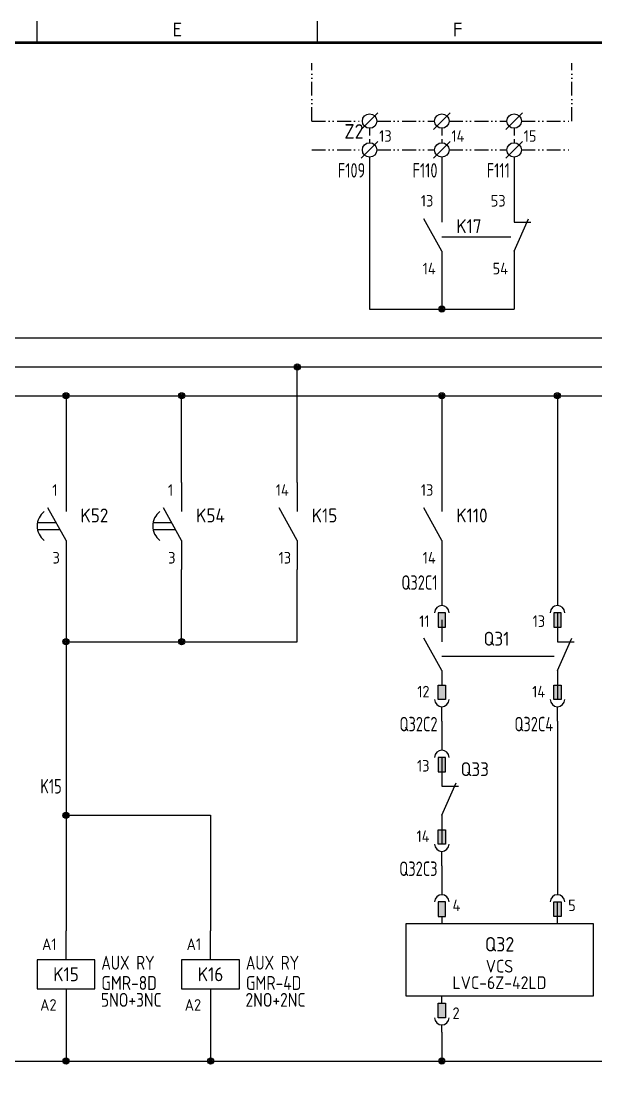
# Model space of a CAD drawing. Header units: millimetres. Extents: x 0 to 556, y 1 to 306.
# Drawn here: x 207.3 to 306.6, y 103.8 to 287.2 of the extents above; entities that cross this region are included whole.
import ezdxf
from ezdxf.enums import TextEntityAlignment as Align

# ---------------------------------------------------------------- set-up
doc = ezdxf.new("R2010")
doc.units = ezdxf.units.MM
doc.linetypes.add('ACAD_ISO12W100', pattern=[21, 12, -3, 0, -3, 0, -3])
doc.linetypes.add('HIDDEN', pattern=[0.375, 0.25, -0.125])
for name, color, linetype in [('LINK', 7, 'Continuous'), ('MISC', 7, 'Continuous'), ('Sheet Line', 3, 'Continuous'), ('Sheet Text', 2, 'Continuous'), ('SYMS', 7, 'Continuous'), ('TAGS', 7, 'Continuous'), ('TERMS', 7, 'Continuous'), ('WIRE_YELLOW', 2, 'Continuous'), ('WIREFIXED', 7, 'Continuous')]:
    doc.layers.add(name, color=color, linetype=linetype)
doc.layers.add('Sheet Out Line', color=2, linetype='Continuous', lineweight=50)
doc.styles.add('WD', font='ISOCP2.shx')
doc.styles.add('WD_IEC', font='ISOCP2.shx', dxfattribs={"width": 1.1, "height": 2.4, "bigfont": 'whgtxt.shx'})

# ---------------------------------------------------------------- blocks, each defined once
blk = doc.blocks.new('LSSA3')
at = {"layer": 'Sheet Line'}
for p, q in [((210, 283.5), (210, 287.25)), ((258.5, 283.5), (258.5, 287.25))]:
    blk.add_line(p, q, dxfattribs=at)
at = {"layer": 'Sheet Out Line'}
blk.add_lwpolyline([(16, 6.5), (404, 6.5), (404, 283.5), (16, 283.5)], close=True, dxfattribs=at)
at = {"style": 'WD_IEC', "width": 1.1}
for tag, height, p in [('DESC4', 2.4, (57.5, 39.5)), ('CUSTOMERS31', 3.8, (219, 38)), ('TITLE1', 3.6, (333, 37.5)), ('CUSTOMERS21', 3.8, (219, 35.25)), ('DESC3', 2.4, (57.5, 33.5)), ('CUSTOMERS32', 3.8, (219, 32.5)), ('TITLE2', 3.6, (333, 32.5)), ('CUSTOMERS22', 3.8, (219, 29.75)), ('RN', 3.5, (398, 28.75)), ('DESC2', 2.4, (57.5, 27.5)), ('CUSTOMERS33', 3.8, (219, 27)), ('TITLE3', 3.6, (333, 27.5)), ('DESC1', 2.4, (57.5, 21.5)), ('WORKNO', 3.5, (365.5, 18.5)), ('FILE', 2.4, (314, 18.5)), ('DESC0', 2.4, (57.5, 15.5)), ('SHN', 2.4, (395, 12)), ('TSH', 2.4, (401, 9))]:
    blk.add_attdef(tag, text='', height=height, dxfattribs=at).set_placement(p, align=Align.MIDDLE_CENTER)
at = {"style": 'WD_IEC'}
for tag, p in [('DATE4', (96.5, 39.5)), ('DRWN4', (111.5, 39.5)), ('DSGN4', (126.5, 39.5)), ('CHKD4', (141.5, 39.5)), ('APPD4', (156.5, 39.5)), ('DATE3', (96.5, 33.5)), ('DRWN3', (111.5, 33.5)), ('DSGN3', (126.5, 33.5)), ('CHKD3', (141.5, 33.5)), ('APPD3', (156.5, 33.5)), ('DATE2', (96.5, 27.5)), ('DRWN2', (111.5, 27.5)), ('DSGN2', (126.5, 27.5)), ('CHKD2', (141.5, 27.5)), ('APPD2', (156.5, 27.5)), ('DATE1', (96.5, 21.5)), ('DRWN1', (111.5, 21.5)), ('DSGN1', (126.5, 21.5)), ('CHKD1', (141.5, 21.5)), ('APPD1', (156.5, 21.5)), ('DATE0', (96.5, 15.5)), ('DRWN0', (111.5, 15.5)), ('DSGN0', (126.5, 15.5)), ('CHKD0', (141.5, 15.5)), ('APPD0', (156.5, 15.5))]:
    blk.add_attdef(tag, text='', height=2.4, dxfattribs=at).set_placement(p, align=Align.MIDDLE_CENTER)
at = {"style": 'WD_IEC', "width": 1.1}
for tag, p in [('DWG1ST', (345, 10.5)), ('DWGNO', (373.49, 10.5))]:
    blk.add_attdef(tag, text='', height=3.5, dxfattribs=at).set_placement(p, align=Align.MIDDLE_LEFT)
at = {"style": 'WD_IEC', "width": 1.1, "flags": 9}
blk.add_attdef('WD_TB', (0, 0), '', height=2.4, dxfattribs=at)
at = {"layer": 'Sheet Text', "style": 'WD_IEC', "width": 1.1}
for s, p in [('E', (234.25, 284.62)), ('F', (282.75, 284.62))]:
    blk.add_text(s, height=2.4, dxfattribs=at).set_placement(p, align=Align.CENTER)
blk = doc.blocks.new('VA21_VCSQ2')
for p, q in [((0, 0), (0, -1.25)), ((20, 0), (20, -1.25)), ((20, -6.25), (20, -2.5)), ((0, -5), (0, -6.25)), ((26.25, -6.25), (-6.25, -6.25)), ((-6.25, -6.25), (-6.25, -18.75)), ((0, -6.25), (0, -6.25)), ((26.25, -18.75), (26.25, -6.25)), ((-6.25, -10.01), (-6.25, -10.01)), ((-6.25, -18.75), (26.25, -18.75)), ((0, -18.75), (0, -18.75)), ((0, -20), (0, -18.75)), ((0, -25), (0, -23.75))]:
    blk.add_line(p, q)
for points in [[(0.62, -2.5), (-0.62, -2.5), (-0.62, -5), (0.62, -5)], [(19.38, -2.5), (20.62, -2.5), (20.62, -5), (19.38, -5)], [(0.62, -22.5), (-0.62, -22.5), (-0.62, -20), (0.62, -20)]]:
    blk.add_lwpolyline(points, close=True)
for centre, start, end in [((0, -2.5), 0, 180), ((20, -2.5), 0, 180), ((0, -22.5), 180, 0)]:
    blk.add_arc(centre, 1.25, start, end)
for points in [[(0.62, -5), (0.62, -2.5), (-0.62, -5), (-0.62, -2.5)], [(19.38, -5), (19.38, -2.5), (20.62, -5), (20.62, -2.5)], [(0.62, -20), (0.62, -22.5), (-0.62, -20), (-0.62, -22.5)]]:
    blk.add_solid(points)
at = {"flags": 1}
for tag, p, height, style in [('X2TERM01', (0, 0), 0.08, 'WD'), ('X2TERM03', (20, 0), 0.08, 'WD'), ('CAT', (26.86, -9.24), 1, 'WD_IEC'), ('FAMILY', (26.85, -10.78), 1, 'WD_IEC'), ('CATDESC', (26.85, -12.28), 1, 'WD_IEC'), ('MFG', (26.9, -13.57), 1, 'WD_IEC'), ('ASSYCODE', (26.79, -14.93), 1, 'WD_IEC'), ('RATING10', (26.79, -16.3), 1, 'WD_IEC'), ('RATING1', (26.79, -17.67), 1, 'WD_IEC'), ('RATING2', (26.79, -19.04), 1, 'WD_IEC'), ('X8TERM02', (0, -25), 0.08, 'WD')]:
    blk.add_attdef(tag, p, '', height=height, dxfattribs=dict(at, style=style))
at = {"linetype": 'Continuous', "style": 'WD'}
for tag, p in [('TERM01', (1.85, -3.08)), ('TERM03', (21.85, -3.08)), ('TERM02', (1.85, -21.72))]:
    blk.add_attdef(tag, text='', height=2, dxfattribs=at).set_placement(p, align=Align.MIDDLE_LEFT)
at = {"style": 'WD_IEC', "flags": 1}
for tag, p in [('LOC', (26.95, -7.35)), ('INST', (26.98, -6.05))]:
    blk.add_attdef(tag, text='', height=1, dxfattribs=at).set_placement(p, align=Align.MIDDLE_LEFT)
at = {"style": 'WD_IEC'}
for tag, height, p in [('TAG1', 2.5, (9.99, -9.81)), ('RATING12', 2.2, (9.97, -13.6)), ('RATING11', 2.2, (9.97, -16.45))]:
    blk.add_attdef(tag, text='', height=height, dxfattribs=at).set_placement(p, align=Align.MIDDLE_CENTER)
at = {"lineweight": 9, "style": 'WD_IEC'}
for tag, p in [('NO', (-4.31, -38.19)), ('NC', (-4.31, -41.69))]:
    blk.add_attdef(tag, text='', height=2.5, dxfattribs=at).set_placement(p, align=Align.TOP_RIGHT)
for tag, p in [('XREFNO', (-2.81, -38.19)), ('XREFNC', (-2.81, -41.69))]:
    blk.add_attdef(tag, text='', height=2.5, dxfattribs=at).set_placement(p, align=Align.TOP_LEFT)
blk = doc.blocks.new('WDDOT')
for radius in [0.529, 0.33, 0.164]:
    blk.add_circle((0, 0), radius)
blk = doc.blocks.new('VJ11_AUXRY_Q1')
for p, q in [((0, 2.5), (0, 7.5)), ((0, -2.5), (0, -7.5))]:
    blk.add_line(p, q)
blk.add_lwpolyline([(-5, 2.5), (-5, -2.5), (5, -2.5), (5, 2.5)], close=True)
at = {"style": 'WD_IEC', "flags": 1}
for tag, p, height in [('X2TERM01', (0, 7.5), 0.32), ('X4LINK', (-5, 0), 0.32), ('X1LINK', (5, 0), 0.32), ('INST', (2.17, -4.46), 1), ('LOC', (2.14, -5.76), 1), ('X8TERM02', (0, -7.5), 0.32), ('FAMILY', (2.27, -7.15), 1), ('CAT', (2.31, -9.98), 1), ('MFG', (2.34, -8.68), 1), ('ASSYCODE', (2.25, -11.11), 1), ('WDTAGALT', (2.25, -12.35), 1), ('PEER_PINLIST', (2.25, -13.65), 1)]:
    blk.add_attdef(tag, p, '', height=height, dxfattribs=at)
at = {"style": 'WD_IEC'}
for tag, p in [('TERM01', (-1.63, 4.2)), ('TERM02', (-1.63, -6.29))]:
    blk.add_attdef(tag, text='', height=2, dxfattribs=at).set_placement(p, align=Align.RIGHT)
for tag, p, width in [('RATING12', (6.11, 0.8), 0.85), ('RATING11', (6.11, -2.7), 0.9), ('RATING1', (6.04, -5.62), 0.9)]:
    blk.add_attdef(tag, p, '', height=2.4, dxfattribs=dict(at, width=width))
blk.add_attdef('TAG1', text='', height=2.4, dxfattribs=at).set_placement((0, 0), align=Align.MIDDLE_CENTER)
at = {"lineweight": 9, "style": 'WD_IEC'}
for tag, p in [('NO', (-5.5, -16.5)), ('NC', (-5.5, -20))]:
    blk.add_attdef(tag, text='', height=2.5, dxfattribs=at).set_placement(p, align=Align.TOP_RIGHT)
for tag, p in [('XREFNO', (-4, -16.5)), ('XREFNC', (-4, -20))]:
    blk.add_attdef(tag, text='', height=2.5, dxfattribs=at).set_placement(p, align=Align.TOP_LEFT)
blk = doc.blocks.new('VJ321_TIMER1')
for p, q in [((0, 7.5), (0, 2.5)), ((0, -2.5), (-3.12, 3.12)), ((-4.94, 0.62), (-1.74, 0.62)), ((-4.94, -0.62), (-1.04, -0.62)), ((0, -2.5), (0, -7.5))]:
    blk.add_line(p, q)
blk.add_arc((-1.88, 0), 3.12, 126.8699, 233.1301)
at = {"style": 'WD_IEC', "flags": 1}
for tag, p in [('X2TERM01', (0, 7.5)), ('X4LINK', (-5.75, 0)), ('X1LINK', (-0.5, 0)), ('X8TERM02', (0, -7.5))]:
    blk.add_attdef(tag, p, '', height=0.32, dxfattribs=at)
at = {"linetype": 'Continuous', "style": 'WD_IEC'}
for tag, p in [('TERM01', (-1.47, 5.21)), ('TERM02', (-1.06, -6.5))]:
    blk.add_attdef(tag, text='', height=2, dxfattribs=at).set_placement(p, align=Align.RIGHT)
at = {"style": 'WD', "flags": 1}
for tag, p in [('INST', (-7.16, 1.33)), ('LOC', (-7.26, -0.03)), ('FAMILY', (-7.22, -2.55)), ('XREF', (-7.24, -1.29)), ('CONTACT', (-7.29, -3.89))]:
    blk.add_attdef(tag, text='', height=1, dxfattribs=at).set_placement(p, align=Align.RIGHT)
at = {"style": 'WD_IEC'}
for tag, p in [('TAG2', (2.5, 0.62)), ('TEXT1', (2.5, -2.89)), ('TEXT2', (2.5, -6.09))]:
    blk.add_attdef(tag, p, '', height=2.4, dxfattribs=at)
blk = doc.blocks.new('VB421_AUXCONTACT1')
for p, q in [((0, 7.5), (0, 2.5)), ((0, -2.5), (-3.12, 3.12)), ((0, -2.5), (0, -7.5))]:
    blk.add_line(p, q)
at = {"style": 'WD_IEC', "flags": 1}
for tag, p, height in [('X2TERM01', (0, 7.5), 0.34), ('X4LINK', (-2.75, 0), 0.32), ('X1LINK', (0, 0), 0.34), ('X8TERM02', (0, -7.5), 0.34)]:
    blk.add_attdef(tag, p, '', height=height, dxfattribs=at)
at = {"linetype": 'Continuous', "style": 'WD_IEC'}
for tag, p in [('TERM01', (-1.47, 5.21)), ('TERM02', (-1.06, -6.5))]:
    blk.add_attdef(tag, text='', height=2, dxfattribs=at).set_placement(p, align=Align.RIGHT)
at = {"style": 'WD_IEC'}
for tag, p in [('TAG2', (2.5, 0.62)), ('TEXT1', (2.5, -2.89)), ('TEXT2', (2.5, -6.09))]:
    blk.add_attdef(tag, p, '', height=2.4, dxfattribs=at)
for tag, p in [('INST', (-2.43, -9.12)), ('LOC', (-2.58, -10.73))]:
    blk.add_attdef(tag, text='', height=1, dxfattribs=at).set_placement(p, align=Align.RIGHT)
at = {"style": 'WD_IEC', "flags": 1}
for tag, p in [('FAMILY', (-2.53, -13.64)), ('XREF', (-2.58, -12.19)), ('CONTACT', (-2.6, -15.24))]:
    blk.add_attdef(tag, text='', height=1, dxfattribs=at).set_placement(p, align=Align.RIGHT)
blk = doc.blocks.new('WD_WNV')
at = {"linetype": 'Continuous', "style": 'WD_IEC', "width": 0.8}
blk.add_attdef('WIRENO', text='', height=2.5, rotation=90, dxfattribs=at).set_placement((-0.75, 0), align=Align.CENTER)
at = {"style": 'WD_IEC', "flags": 1}
for tag, p in [('W08USER', (-1, 0.375)), ('W04USER', (-1, 0.875)), ('W05USER', (-1, 0.75)), ('W09USER', (-1, 0.25)), ('W03USER', (-1, 1)), ('W06USER', (-1, 0.625)), ('W07USER', (-1, 0.5)), ('W02USER', (-1, 1.125)), ('W01USER', (-1, 1.25)), ('W10USER', (-1, 0.125))]:
    blk.add_attdef(tag, text='', height=0.08, dxfattribs=at).set_placement(p, align=Align.CENTER)
blk = doc.blocks.new('HT0_TB1')
blk.add_circle((0, 0), 1.25)
at = {"layer": 'SYMS'}
blk.add_line((-1.44, -1.44), (1.44, 1.44), dxfattribs=at)
at = {"flags": 1}
for tag, p, height, style in [('X4LINK', (-1.25, 0), 0.01, 'WD'), ('X4TERM01', (-1.25, 0), 0.25, 'WD_IEC'), ('X2TERM01', (0, 1.25), 0.25, 'WD_IEC'), ('X1LINK', (1.25, 0), 0.01, 'WD'), ('X1TERM01', (1.25, 0), 0.25, 'WD_IEC'), ('X8TERM01', (0, -1.25), 0.25, 'WD_IEC')]:
    blk.add_attdef(tag, p, '', height=height, dxfattribs=dict(at, style=style))
blk = doc.blocks.new('HT0W_TB1')
blk.add_circle((0, 0), 1.25)
at = {"layer": 'SYMS'}
blk.add_line((-1.44, -1.44), (1.44, 1.44), dxfattribs=at)
at = {"style": 'WD_IEC', "flags": 1}
for tag, p in [('INST', (-1.04, 7.87)), ('LOC', (-1.04, 4.87))]:
    blk.add_attdef(tag, text='', height=2.5, dxfattribs=at).set_placement(p, align=Align.BOTTOM_RIGHT)
at = {"style": 'WD_IEC'}
blk.add_attdef('TAGSTRIP', text='', height=2.5, dxfattribs=at).set_placement((-1.04, 1.87), align=Align.BOTTOM_RIGHT)
blk.add_attdef('TERM01', text='', height=2, dxfattribs=at).set_placement((1.66, 0.81), align=Align.BOTTOM_LEFT)
at = {"flags": 1}
for tag, p, height, style in [('X4LINK', (-1.25, 0), 0.01, 'WD'), ('X4TERM01', (-1.25, 0), 0.25, 'WD_IEC'), ('STRIPSEQ', (-0.02, -0.02), 0.025, 'WD_IEC'), ('X2TERM01', (0, 1.25), 0.25, 'WD_IEC'), ('X1LINK', (1.25, 0), 0.01, 'WD'), ('X1TERM01', (1.25, 0), 0.25, 'WD_IEC'), ('LINKTERM', (-0.02, -0.06), 0.025, 'WD_IEC'), ('X8TERM01', (0, -1.25), 0.25, 'WD_IEC')]:
    blk.add_attdef(tag, p, '', height=height, dxfattribs=dict(at, style=style))
at = {"style": 'WD_IEC', "flags": 1}
for tag, height, p in [('CAT', 1, (-1.95, -2.37)), ('MFG', 1, (-2.09, -3.63)), ('ASSYCODE', 1, (-2.04, -4.92)), ('DESC1', 2, (-1.78, -7.62)), ('DESC2', 2, (-1.78, -10.06)), ('DESC3', 2, (-1.78, -12.55))]:
    blk.add_attdef(tag, text='', height=height, dxfattribs=at).set_placement(p, align=Align.RIGHT)
blk = doc.blocks.new('VB422_AUXCONTACT1')
for p, q in [((0, 7.5), (0, 2.5)), ((0, -2.5), (2.5, 3.12)), ((0, 2.5), (2.87, 2.5)), ((0, -2.5), (0, -7.5))]:
    blk.add_line(p, q)
at = {"style": 'WD_IEC', "flags": 1}
for tag, p, height in [('X2TERM01', (0, 7.5), 0.34), ('X4LINK', (-0.55, 0), 0.32), ('X1LINK', (1.92, 0), 0.32), ('X8TERM02', (0, -7.5), 0.34)]:
    blk.add_attdef(tag, p, '', height=height, dxfattribs=at)
at = {"linetype": 'Continuous', "style": 'WD_IEC'}
for tag, p in [('TERM01', (-1.47, 5.21)), ('TERM02', (-1.06, -6.5))]:
    blk.add_attdef(tag, text='', height=2, dxfattribs=at).set_placement(p, align=Align.RIGHT)
at = {"style": 'WD_IEC'}
for tag, p in [('TAG2', (4.38, 0.62)), ('TEXT1', (4.38, -2.89)), ('TEXT2', (4.38, -6.09))]:
    blk.add_attdef(tag, p, '', height=2.4, dxfattribs=at)
for tag, p in [('INST', (-2.43, -9.12)), ('LOC', (-2.58, -10.73))]:
    blk.add_attdef(tag, text='', height=1, dxfattribs=at).set_placement(p, align=Align.RIGHT)
at = {"style": 'WD_IEC', "flags": 1}
for tag, p in [('FAMILY', (-2.53, -13.64)), ('XREF', (-2.58, -12.19)), ('CONTACT', (-2.6, -15.24))]:
    blk.add_attdef(tag, text='', height=1, dxfattribs=at).set_placement(p, align=Align.RIGHT)
blk = doc.blocks.new('VA121_AUXCONTACT')
for p, q in [((0, 11.25), (0, 8.75)), ((0, 6.25), (0, 2.5)), ((0, -2.5), (-3.12, 3.12)), ((0, -2.5), (0, -5)), ((0, -11.25), (0, -8.75))]:
    blk.add_line(p, q)
for points in [[(0.62, 7.5), (-0.62, 7.5), (-0.62, 5), (0.62, 5)], [(0.62, -7.5), (-0.62, -7.5), (-0.62, -5), (0.62, -5)]]:
    blk.add_lwpolyline(points, close=True)
for centre, start, end in [((0, 7.5), 0, 180), ((0, -7.5), 180, 0)]:
    blk.add_arc(centre, 1.25, start, end)
for points in [[(0.62, 5), (0.62, 7.5), (-0.62, 5), (-0.62, 7.5)], [(0.62, -5), (0.62, -7.5), (-0.62, -5), (-0.62, -7.5)]]:
    blk.add_solid(points)
at = {"flags": 1}
for tag, p, height, style in [('X2TERM01', (0, 11.25), 0.08, 'WD'), ('X4LINK', (-2.42, 0), 0.32, 'WD_IEC'), ('X1LINK', (0, 0), 0.32, 'WD_IEC'), ('X8TERM02', (0, -11.25), 0.08, 'WD')]:
    blk.add_attdef(tag, p, '', height=height, dxfattribs=dict(at, style=style))
at = {"style": 'WD_IEC'}
for tag, p in [('TERM01', (-2.13, 5.04)), ('TERM02', (-2.13, -7.13))]:
    blk.add_attdef(tag, text='', height=2, dxfattribs=at).set_placement(p, align=Align.RIGHT)
for tag, p in [('TAG2', (2.69, 5.46)), ('TEXT1', (2.69, 1.42)), ('TEXT2', (2.69, -1.5))]:
    blk.add_attdef(tag, text='', height=2.4, dxfattribs=at).set_placement(p, align=Align.MIDDLE_LEFT)
at = {"style": 'WD_IEC', "flags": 1}
blk.add_attdef('XREF', text='', height=1.8, dxfattribs=at).set_placement((2.69, -3.96), align=Align.MIDDLE_LEFT)
for tag, p in [('INST', (-2.37, -9.97)), ('LOC', (-2.4, -11.27)), ('FAMILY', (-2.27, -12.66)), ('CONTACT', (-2.27, -14))]:
    blk.add_attdef(tag, text='', height=1, dxfattribs=at).set_placement(p, align=Align.RIGHT)
blk = doc.blocks.new('VA122_AUXCONTACT')
for p, q in [((0, 11.25), (0, 8.75)), ((0, 7.5), (0, 2.5)), ((0, -2.5), (2.5, 3.12)), ((0, 2.5), (2.87, 2.5)), ((0, -2.5), (0, -7.5)), ((0, -11.25), (0, -8.75))]:
    blk.add_line(p, q)
for points in [[(0.62, 7.5), (-0.62, 7.5), (-0.62, 5), (0.62, 5)], [(0.62, -7.5), (-0.62, -7.5), (-0.62, -5), (0.62, -5)]]:
    blk.add_lwpolyline(points, close=True)
for centre, start, end in [((0, 7.5), 0, 180), ((0, -7.5), 180, 0)]:
    blk.add_arc(centre, 1.25, start, end)
for points in [[(0.62, 5), (0.62, 7.5), (-0.62, 5), (-0.62, 7.5)], [(0.62, -5), (0.62, -7.5), (-0.62, -5), (-0.62, -7.5)]]:
    blk.add_solid(points)
at = {"flags": 1}
for tag, p, height, style in [('X2TERM01', (0, 11.25), 0.08, 'WD'), ('X4LINK', (-0.55, 0), 0.32, 'WD_IEC'), ('X1LINK', (1.92, 0), 0.32, 'WD_IEC'), ('X8TERM02', (0, -11.25), 0.08, 'WD')]:
    blk.add_attdef(tag, p, '', height=height, dxfattribs=dict(at, style=style))
at = {"style": 'WD_IEC'}
for tag, p in [('TERM01', (-2.13, 5.04)), ('TERM02', (-2.13, -7.13))]:
    blk.add_attdef(tag, text='', height=2, dxfattribs=at).set_placement(p, align=Align.RIGHT)
for tag, p in [('TAG2', (3.23, 5.46)), ('TEXT1', (3.23, 1.42)), ('TEXT2', (3.23, -1.5))]:
    blk.add_attdef(tag, text='', height=2.4, dxfattribs=at).set_placement(p, align=Align.MIDDLE_LEFT)
at = {"style": 'WD_IEC', "flags": 1}
blk.add_attdef('XREF', text='', height=1.8, dxfattribs=at).set_placement((3.23, -3.96), align=Align.MIDDLE_LEFT)
for tag, p in [('INST', (-2.37, -9.97)), ('LOC', (-2.4, -11.27)), ('FAMILY', (-2.27, -12.66)), ('CONTACT', (-2.27, -14))]:
    blk.add_attdef(tag, text='', height=1, dxfattribs=at).set_placement(p, align=Align.RIGHT)

msp = doc.modelspace()

# ---------------------------------------------------------------- linework, layer by layer
at = {"linetype": 'ACAD_ISO12W100', "ltscale": 0.2}
for p, q in [((257.5, 270), (257.5, 280)), ((302.5, 270), (302.5, 280)), ((257.5, 270), (266.25, 270)), ((268.75, 270), (278.75, 270)), ((281.25, 270), (291.25, 270)), ((293.75, 270), (302.5, 270)), ((257.5, 265), (266.25, 265)), ((268.75, 265), (278.75, 265)), ((281.25, 265), (291.25, 265)), ((293.75, 265), (302.5, 265))]:
    msp.add_line(p, q, dxfattribs=at)
at = {"linetype": 'HIDDEN', "ltscale": 5}
for p, q in [((267.5, 268.75), (267.5, 266.25)), ((280, 268.75), (280, 266.25)), ((292.5, 268.75), (292.5, 266.25))]:
    msp.add_line(p, q, dxfattribs=at)
at = {"layer": 'LINK'}
for points in [[(280, 250), (291.95, 250)], [(280, 177.5), (299.45, 177.5)]]:
    msp.add_lwpolyline(points, dxfattribs=at)
at = {"layer": 'WIRE_YELLOW', "linetype": 'Continuous'}
for p, q in [((267.5, 263.75), (267.5, 237.5)), ((280, 263.75), (280, 257.5)), ((292.5, 263.75), (292.5, 257.5)), ((280, 242.5), (280, 237.5)), ((292.5, 242.5), (292.5, 237.5)), ((267.5, 237.5), (292.5, 237.5)), ((150, 232.5), (395, 232.5)), ((105, 227.5), (392.5, 227.5)), ((255, 207.5), (255, 227.5)), ((27.5, 222.5), (395, 222.5)), ((215, 222.5), (215, 207.5)), ((235, 207.5), (235, 222.5)), ((280, 222.5), (280, 207.5)), ((300, 222.5), (300, 188.75)), ((215, 192.5), (215, 130)), ((235, 180), (235, 192.5)), ((255, 180), (255, 192.5)), ((280, 192.5), (280, 188.75)), ((215, 180), (255, 180)), ((280, 166.25), (280, 163.75)), ((300, 166.25), (300, 137.5)), ((215, 150), (240, 150)), ((240, 150), (240, 130)), ((280, 141.25), (280, 137.5)), ((215, 115), (215, 107.5)), ((240, 115), (240, 107.5)), ((280, 112.5), (280, 107.5)), ((27.5, 107.5), (395, 107.5))]:
    msp.add_line(p, q, dxfattribs=at)

# ---------------------------------------------------------------- block references
at = {"linetype": 'Continuous'}
msp.add_blockref('LSSA3', (0, 0), dxfattribs=at)
at = {"layer": 'SYMS', "color": 2, "linetype": 'Continuous'}
for p in [(267.5, 270), (280, 270), (292.5, 270)]:
    msp.add_blockref('HT0_TB1', p, dxfattribs=at)
at = {"layer": 'SYMS', "linetype": 'Continuous'}
ref = msp.add_blockref('HT0W_TB1', (267.5, 265), dxfattribs=at)
ref.add_attrib('TAGSTRIP', 'Z2', dxfattribs={"layer": 'TAGS', "height": 2.5, "style": 'WD_IEC'}).set_placement((266.46, 266.21), align=Align.BOTTOM_RIGHT)
ref.add_attrib('TERM01', '13', dxfattribs={"layer": 'TERMS', "height": 2, "style": 'WD_IEC'}).set_placement((269.16, 265.81), align=Align.BOTTOM_LEFT)
ref = msp.add_blockref('HT0W_TB1', (280, 265), dxfattribs=at)
ref.add_attrib('TERM01', '14', dxfattribs={"layer": 'TERMS', "height": 2, "style": 'WD_IEC'}).set_placement((281.66, 265.81), align=Align.BOTTOM_LEFT)
ref = msp.add_blockref('HT0W_TB1', (292.5, 265), dxfattribs=at)
ref.add_attrib('TERM01', '15', dxfattribs={"layer": 'TERMS', "height": 2, "style": 'WD_IEC'}).set_placement((294.16, 265.81), align=Align.BOTTOM_LEFT)
ref = msp.add_blockref('VB421_AUXCONTACT1', (280, 250), dxfattribs=at)
ref.add_attrib('TERM02', '14', dxfattribs={"layer": 'TERMS', "linetype": 'Continuous', "height": 2, "style": 'WD_IEC'}).set_placement((278.94, 243.5), align=Align.RIGHT)
ref.add_attrib('TERM01', '13', dxfattribs={"layer": 'TERMS', "linetype": 'Continuous', "height": 2, "style": 'WD_IEC'}).set_placement((278.53, 255.21), align=Align.RIGHT)
ref.add_attrib('TAG2', 'K17', (282.5, 250.62), dxfattribs={"layer": 'TAGS', "height": 2.4, "style": 'WD_IEC'})
ref = msp.add_blockref('VB422_AUXCONTACT1', (292.5, 250), dxfattribs=at)
ref.add_attrib('TERM02', '54', dxfattribs={"layer": 'TERMS', "linetype": 'Continuous', "height": 2, "style": 'WD_IEC'}).set_placement((291.44, 243.5), align=Align.RIGHT)
ref.add_attrib('TERM01', '53', dxfattribs={"layer": 'TERMS', "linetype": 'Continuous', "height": 2, "style": 'WD_IEC'}).set_placement((291.03, 255.21), align=Align.RIGHT)
for p in [(280, 237.5), (255, 227.5), (215, 222.5), (235, 222.5), (280, 222.5), (300, 222.5), (215, 180), (235, 180), (215, 150), (215, 107.5), (240, 107.5), (280, 107.5)]:
    msp.add_blockref('WDDOT', p, dxfattribs=at)
ref = msp.add_blockref('VJ321_TIMER1', (215, 200), dxfattribs=at)
ref.add_attrib('TERM02', '3', dxfattribs={"layer": 'TERMS', "linetype": 'Continuous', "height": 2, "style": 'WD_IEC'}).set_placement((213.94, 193.5), align=Align.RIGHT)
ref.add_attrib('TERM01', '1', dxfattribs={"layer": 'TERMS', "linetype": 'Continuous', "height": 2, "style": 'WD_IEC'}).set_placement((213.53, 205.21), align=Align.RIGHT)
ref.add_attrib('TAG2', 'K52', (217.5, 200.62), dxfattribs={"layer": 'TAGS', "height": 2.4, "style": 'WD_IEC'})
ref = msp.add_blockref('VJ321_TIMER1', (235, 200), dxfattribs=at)
ref.add_attrib('TERM02', '3', dxfattribs={"layer": 'TERMS', "linetype": 'Continuous', "height": 2, "style": 'WD_IEC'}).set_placement((233.94, 193.5), align=Align.RIGHT)
ref.add_attrib('TERM01', '1', dxfattribs={"layer": 'TERMS', "linetype": 'Continuous', "height": 2, "style": 'WD_IEC'}).set_placement((233.53, 205.21), align=Align.RIGHT)
ref.add_attrib('TAG2', 'K54', (237.5, 200.62), dxfattribs={"layer": 'TAGS', "height": 2.4, "style": 'WD_IEC'})
ref = msp.add_blockref('VB421_AUXCONTACT1', (255, 200), dxfattribs=at)
ref.add_attrib('TERM02', '13', dxfattribs={"layer": 'TERMS', "linetype": 'Continuous', "height": 2, "style": 'WD_IEC'}).set_placement((253.94, 193.5), align=Align.RIGHT)
ref.add_attrib('TERM01', '14', dxfattribs={"layer": 'TERMS', "linetype": 'Continuous', "height": 2, "style": 'WD_IEC'}).set_placement((253.53, 205.21), align=Align.RIGHT)
ref.add_attrib('TAG2', 'K15', (257.5, 200.62), dxfattribs={"layer": 'TAGS', "height": 2.4, "style": 'WD_IEC'})
ref = msp.add_blockref('VB421_AUXCONTACT1', (280, 200), dxfattribs=at)
ref.add_attrib('TERM02', '14', dxfattribs={"layer": 'TERMS', "linetype": 'Continuous', "height": 2, "style": 'WD_IEC'}).set_placement((278.94, 193.5), align=Align.RIGHT)
ref.add_attrib('TERM01', '13', dxfattribs={"layer": 'TERMS', "linetype": 'Continuous', "height": 2, "style": 'WD_IEC'}).set_placement((278.53, 205.21), align=Align.RIGHT)
ref.add_attrib('TAG2', 'K110', (282.5, 200.62), dxfattribs={"layer": 'TAGS', "height": 2.4, "style": 'WD_IEC'})
ref = msp.add_blockref('VA121_AUXCONTACT', (280, 177.5), dxfattribs=at)
ref.add_attrib('TERM02', '12', dxfattribs={"layer": 'TERMS', "height": 2, "style": 'WD_IEC'}).set_placement((277.87, 170.37), align=Align.RIGHT)
ref.add_attrib('TERM01', '11', dxfattribs={"layer": 'TERMS', "height": 2, "style": 'WD_IEC'}).set_placement((277.87, 182.54), align=Align.RIGHT)
ref.add_attrib('TAG2', 'Q31', dxfattribs={"layer": 'TAGS', "height": 2.4, "style": 'WD_IEC'}).set_placement((287.21, 180.51), align=Align.MIDDLE_LEFT)
ref = msp.add_blockref('VA122_AUXCONTACT', (300, 177.5), dxfattribs=at)
ref.add_attrib('TERM02', '14', dxfattribs={"layer": 'TERMS', "height": 2, "style": 'WD_IEC'}).set_placement((297.87, 170.37), align=Align.RIGHT)
ref.add_attrib('TERM01', '13', dxfattribs={"layer": 'TERMS', "height": 2, "style": 'WD_IEC'}).set_placement((297.87, 182.54), align=Align.RIGHT)
ref = msp.add_blockref('VA122_AUXCONTACT', (280, 152.5), dxfattribs=at)
ref.add_attrib('TERM02', '14', dxfattribs={"layer": 'TERMS', "height": 2, "style": 'WD_IEC'}).set_placement((277.87, 145.37), align=Align.RIGHT)
ref.add_attrib('TERM01', '13', dxfattribs={"layer": 'TERMS', "height": 2, "style": 'WD_IEC'}).set_placement((277.87, 157.54), align=Align.RIGHT)
ref.add_attrib('TAG2', 'Q33', dxfattribs={"layer": 'TAGS', "height": 2.4, "style": 'WD_IEC'}).set_placement((283.23, 157.96), align=Align.MIDDLE_LEFT)
ref = msp.add_blockref('VA21_VCSQ2', (280, 137.5), dxfattribs=at)
ref.add_attrib('TERM02', '2', dxfattribs={"layer": 'TERMS', "linetype": 'Continuous', "height": 2, "style": 'WD'}).set_placement((281.85, 115.78), align=Align.MIDDLE_LEFT)
ref.add_attrib('TERM03', '5', dxfattribs={"layer": 'TERMS', "linetype": 'Continuous', "height": 2, "style": 'WD'}).set_placement((301.85, 134.42), align=Align.MIDDLE_LEFT)
ref.add_attrib('TERM01', '4', dxfattribs={"layer": 'TERMS', "linetype": 'Continuous', "height": 2, "style": 'WD'}).set_placement((281.85, 134.42), align=Align.MIDDLE_LEFT)
ref.add_attrib('RATING11', 'LVC-6Z-42LD', dxfattribs={"layer": 'MISC', "height": 2.2, "style": 'WD_IEC'}).set_placement((289.97, 121.05), align=Align.MIDDLE_CENTER)
ref.add_attrib('RATING12', 'VCS', dxfattribs={"layer": 'MISC', "height": 2.2, "style": 'WD_IEC'}).set_placement((289.97, 123.9), align=Align.MIDDLE_CENTER)
ref.add_attrib('TAG1', 'Q32', dxfattribs={"layer": 'TAGS', "height": 2.5, "style": 'WD_IEC'}).set_placement((289.99, 127.69), align=Align.MIDDLE_CENTER)
ref = msp.add_blockref('VJ11_AUXRY_Q1', (215, 122.5), dxfattribs=at)
ref.add_attrib('RATING1', '5NO+3NC', (221.04, 116.88), dxfattribs={"layer": 'MISC', "height": 2.4, "style": 'WD_IEC', "width": 0.9})
ref.add_attrib('RATING11', 'GMR-8D', (221.11, 119.8), dxfattribs={"layer": 'MISC', "height": 2.4, "style": 'WD_IEC', "width": 0.9})
ref.add_attrib('RATING12', 'AUX RY', (221.11, 123.3), dxfattribs={"layer": 'MISC', "height": 2.4, "style": 'WD_IEC', "width": 0.85})
ref.add_attrib('TAG1', 'K15', dxfattribs={"layer": 'TAGS', "height": 2.4, "style": 'WD_IEC'}).set_placement((215, 122.5), align=Align.MIDDLE_CENTER)
ref.add_attrib('TERM02', 'A2', dxfattribs={"layer": 'TERMS', "height": 2, "style": 'WD_IEC'}).set_placement((213.37, 116.21), align=Align.RIGHT)
ref.add_attrib('TERM01', 'A1', dxfattribs={"layer": 'TERMS', "height": 2, "style": 'WD_IEC'}).set_placement((213.37, 126.7), align=Align.RIGHT)
ref = msp.add_blockref('VJ11_AUXRY_Q1', (240, 122.5), dxfattribs=at)
ref.add_attrib('RATING1', '2NO+2NC', (246.04, 116.88), dxfattribs={"layer": 'MISC', "height": 2.4, "style": 'WD_IEC', "width": 0.9})
ref.add_attrib('RATING11', 'GMR-4D', (246.11, 119.8), dxfattribs={"layer": 'MISC', "height": 2.4, "style": 'WD_IEC', "width": 0.9})
ref.add_attrib('RATING12', 'AUX RY', (246.11, 123.3), dxfattribs={"layer": 'MISC', "height": 2.4, "style": 'WD_IEC', "width": 0.85})
ref.add_attrib('TAG1', 'K16', dxfattribs={"layer": 'TAGS', "height": 2.4, "style": 'WD_IEC'}).set_placement((240, 122.5), align=Align.MIDDLE_CENTER)
ref.add_attrib('TERM02', 'A2', dxfattribs={"layer": 'TERMS', "height": 2, "style": 'WD_IEC'}).set_placement((238.37, 116.21), align=Align.RIGHT)
ref.add_attrib('TERM01', 'A1', dxfattribs={"layer": 'TERMS', "height": 2, "style": 'WD_IEC'}).set_placement((238.37, 126.7), align=Align.RIGHT)
at = {"layer": 'WIREFIXED', "linetype": 'Continuous'}
ref = msp.add_blockref('WD_WNV', (267.5, 261.47), dxfattribs=at)
ref.add_attrib('WIRENOF', 'F109', dxfattribs={"linetype": 'Continuous', "height": 2.5, "style": 'WD_IEC', "width": 0.8}).set_placement((266.75, 261.47), align=Align.MIDDLE_RIGHT)
ref = msp.add_blockref('WD_WNV', (280, 263.25), dxfattribs=at)
ref.add_attrib('WIRENOF', 'F110', dxfattribs={"linetype": 'Continuous', "height": 2.5, "style": 'WD_IEC', "width": 0.8}).set_placement((279.25, 261.47), align=Align.MIDDLE_RIGHT)
ref = msp.add_blockref('WD_WNV', (292.5, 263.25), dxfattribs=at)
ref.add_attrib('WIRENOF', 'F111', dxfattribs={"linetype": 'Continuous', "height": 2.5, "style": 'WD_IEC', "width": 0.8}).set_placement((291.75, 261.47), align=Align.MIDDLE_RIGHT)
ref = msp.add_blockref('WD_WNV', (280, 192), dxfattribs=at)
ref.add_attrib('WIRENOF', 'Q32C1', dxfattribs={"linetype": 'Continuous', "height": 2.5, "style": 'WD_IEC', "width": 0.8}).set_placement((279.25, 190.22), align=Align.MIDDLE_RIGHT)
ref = msp.add_blockref('WD_WNV', (280, 165.75), dxfattribs=at)
ref.add_attrib('WIRENOF', 'Q32C2', dxfattribs={"linetype": 'Continuous', "height": 2.5, "style": 'WD_IEC', "width": 0.8}).set_placement((279.25, 165.75), align=Align.MIDDLE_RIGHT)
ref = msp.add_blockref('WD_WNV', (300, 165.75), dxfattribs=at)
ref.add_attrib('WIRENOF', 'Q32C4', dxfattribs={"linetype": 'Continuous', "height": 2.5, "style": 'WD_IEC', "width": 0.8}).set_placement((299.25, 165.75), align=Align.MIDDLE_RIGHT)
ref = msp.add_blockref('WD_WNV', (215, 155), dxfattribs=at)
ref.add_attrib('WIRENOF', 'K15', dxfattribs={"linetype": 'Continuous', "height": 2.5, "style": 'WD_IEC', "width": 0.8}).set_placement((214.25, 155), align=Align.MIDDLE_RIGHT)
ref = msp.add_blockref('WD_WNV', (280, 140.75), dxfattribs=at)
ref.add_attrib('WIRENOF', 'Q32C3', dxfattribs={"linetype": 'Continuous', "height": 2.5, "style": 'WD_IEC', "width": 0.8}).set_placement((279.25, 140.75), align=Align.MIDDLE_RIGHT)

doc.saveas('drawing.dxf')
